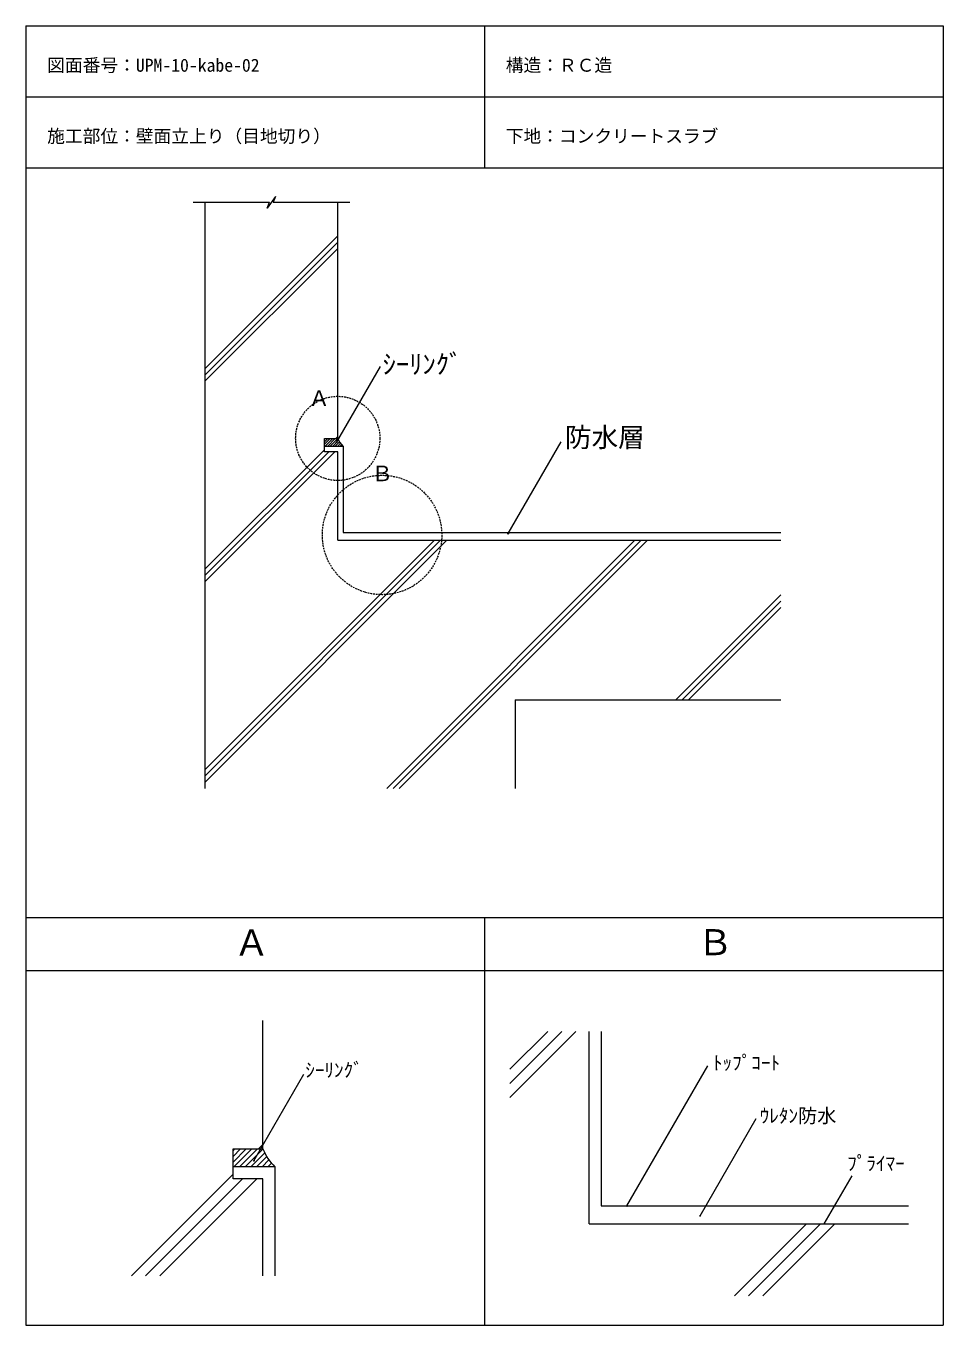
# Model space of a CAD drawing. Units: millimetres, scale not verified. Extents: x -517 to 518, y -673 to 792.
import ezdxf
from ezdxf.enums import TextEntityAlignment as Align

# ---------------------------------------------------------------- set-up
doc = ezdxf.new("R2010")
doc.units = ezdxf.units.MM
doc.header["$PDMODE"] = 32
doc.header["$PDSIZE"] = 0.8
doc.linetypes.add('DASHED2', pattern=[3, 2, -1])
doc.layers.add('0-0', color=7, linetype='Continuous', lineweight=13)
doc.styles.add('ＭＳ ゴシック', font='')
doc.styles.get('ＭＳ ゴシック').set_extended_font_data('MS Gothic')

msp = doc.modelspace()

# ---------------------------------------------------------------- linework, layer by layer
at = {"layer": '0-0'}
for p, q in [((-516.864, 792.357), (-516.864, -673.469)), ((-516.864, 792.357), (517.853, 792.357)), ((0.494, 792.357), (0.494, 632.357)), ((517.853, 792.357), (517.853, -673.469)), ((-516.864, 712.357), (517.853, 712.357)), ((-516.864, 632.357), (517.853, 632.357)), ((-328.133, 593.433), (-242.278, 593.433)), ((-315.075, 593.433), (-315.075, -68.008)), ((-235.486, 599.986), (-237.871, 593.433)), ((-237.871, 593.433), (-151.475, 593.433)), ((-165.075, 326.992), (-165.075, 593.433)), ((-315.075, 405.541), (-165.075, 555.541)), ((-315.075, 398.47), (-165.075, 548.47)), ((-315.075, 391.399), (-165.075, 541.399)), ((-166.38, 322.411), (-116.964, 408.002)), ((-167.349, 326.992), (-165.075, 329.267)), ((27.173, 219.492), (86.931, 322.996)), ((-315.075, 179.267), (-180.075, 314.267)), ((-315.075, 172.196), (-175.278, 311.992)), ((-315.075, 165.125), (-168.207, 311.992)), ((-165.075, 211.992), (-165.075, 311.992)), ((-315.075, -61.149), (-41.933, 211.992)), ((-315.075, -54.078), (-49.004, 211.992)), ((-315.075, -47.007), (-56.075, 211.992)), ((-165.075, 211.992), (334.925, 211.992)), ((-109.801, -68.008), (170.199, 211.992)), ((-102.73, -68.008), (177.27, 211.992)), ((-95.659, -68.008), (184.341, 211.992)), ((216.473, 31.992), (334.925, 150.445)), ((223.544, 31.992), (334.925, 143.374)), ((230.615, 31.992), (334.925, 136.302)), ((34.925, 31.992), (334.925, 31.992)), ((34.925, 31.992), (34.925, -68.008)), ((-516.864, -213.469), (517.853, -213.469)), ((0.494, -213.469), (0.494, -673.469)), ((-516.864, -273.469), (517.853, -273.469)), ((-249.495, -474.73), (-249.495, -329.814)), ((29.143, -416.774), (103.667, -342.251)), ((29.143, -400.864), (87.757, -342.251)), ((29.143, -384.954), (71.847, -342.251)), ((118.564, -559.402), (118.564, -342.251)), ((161.071, -539.152), (252.328, -381.09)), ((-259.657, -488.291), (-203.24, -390.574)), ((243.736, -550.394), (307.149, -440.56)), ((-254.614, -474.73), (-249.495, -469.611)), ((-397.76, -617.875), (-283.245, -503.361)), ((-381.85, -617.875), (-272.454, -508.48)), ((-365.94, -617.875), (-256.544, -508.48)), ((-249.495, -617.875), (-249.495, -508.48)), ((383.799, -559.402), (415.164, -505.076)), ((118.564, -559.402), (478.736, -559.402)), ((282.595, -640.619), (363.813, -559.402)), ((298.505, -640.619), (379.723, -559.402)), ((314.415, -640.619), (395.632, -559.402)), ((-516.864, -673.469), (517.853, -673.469))]:
    msp.add_line(p, q, dxfattribs=at)
at = {"layer": '0-0', "color": 2}
for p, q in [((-180.075, 320.391), (-173.474, 326.992)), ((-180.075, 323.22), (-176.302, 326.992)), ((-180.075, 326.048), (-179.131, 326.992)), ((-179.645, 317.992), (-170.645, 326.992)), ((-176.817, 317.992), (-167.817, 326.992)), ((-173.988, 317.992), (-165.05, 326.931)), ((-171.16, 317.992), (-164.178, 324.975)), ((-168.332, 317.992), (-163.175, 323.149)), ((-165.503, 317.992), (-162.052, 321.444)), ((-162.675, 317.992), (-160.813, 319.854)), ((-159.846, 317.992), (-159.462, 318.376)), ((-283.245, -489.581), (-268.394, -474.73)), ((-283.245, -483.217), (-274.758, -474.73)), ((-283.245, -476.853), (-281.122, -474.73)), ((-282.28, -494.98), (-262.03, -474.73)), ((-275.916, -494.98), (-255.666, -474.73)), ((-269.552, -494.98), (-249.441, -474.868)), ((-263.188, -494.98), (-247.478, -479.269)), ((-256.824, -494.98), (-245.222, -483.377)), ((-250.46, -494.98), (-242.694, -487.213)), ((-244.096, -494.98), (-239.907, -490.79)), ((-237.732, -494.98), (-236.868, -494.115))]:
    msp.add_line(p, q, dxfattribs=at)
at = {"layer": '0-0', "color": 4}
for p, q in [((-159.075, 317.992), (-180.075, 317.992)), ((-235.995, -494.98), (-283.245, -494.98)), ((-235.995, -494.98), (-235.995, -617.875))]:
    msp.add_line(p, q, dxfattribs=at)
at = {"layer": '0-0'}
for points in [[(-235.486, 599.986), (-244.663, 586.879), (-242.278, 593.433)], [(-165.075, 311.992), (-180.075, 311.992), (-180.075, 326.992), (-165.075, 326.992)], [(-249.495, -508.48), (-283.245, -508.48), (-283.245, -474.73), (-249.495, -474.73)]]:
    msp.add_lwpolyline(points, dxfattribs=at)
at = {"layer": '0-0', "color": 4}
for points in [[(-159.075, 317.992), (-159.075, 220.992), (334.925, 220.992)], [(132.064, -342.251), (132.064, -539.152), (478.736, -539.152)]]:
    msp.add_lwpolyline(points, dxfattribs=at)
at = {"layer": '0-0', "color": 1, "linetype": 'DASHED2'}
for centre, radius in [((-165.075, 326.992), 47.507), ((-115.075, 217.992), 67.35)]:
    msp.add_circle(centre, radius, dxfattribs=at)
at = {"layer": '0-0', "color": 2}
for centre, radius in [((-141.255, 336.372), 25.6), ((-195.901, -453.625), 57.599)]:
    msp.add_arc(centre, radius, 201.49359, 225.88654, dxfattribs=at)
at = {"layer": '0-0'}
for p in [(-166.38, 322.411), (27.173, 219.492), (-259.657, -488.291), (161.071, -539.152), (243.736, -550.394), (383.799, -559.402)]:
    msp.add_point(p, dxfattribs=at)

# ---------------------------------------------------------------- texts
at = {"layer": '0-0', "style": 'ＭＳ ゴシック'}
for s, height, p in [('図面番号：UPM-10-kabe-02', 14.66, (-492.864, 736.357)), ('構造：ＲＣ造', 14.66, (24.494, 736.357)), ('施工部位：壁面立上り（目地切り）', 14.66, (-492.864, 656.357)), ('下地：コンクリートスラブ', 14.66, (24.494, 656.357)), ('ｼｰﾘﾝｸﾞ', 21.99, (-114.491, 393.196)), ('Ａ', 17.6, (-198.12, 358.314)), ('防水層', 21.99, (91.245, 310.619)), ('Ｂ', 17.6, (-126.897, 273.347)), ('Ａ', 29.33, (-282.268, -265.32)), ('Ｂ', 29.33, (240.689, -264.973)), ('ｼｰﾘﾝｸﾞ', 15.85, (-201.716, -398.473)), ('ﾄｯﾌﾟｺｰﾄ', 15.85, (258.295, -390.243)), ('ｳﾚﾀﾝ防水', 15.85, (311.01, -449.986)), ('ﾌﾟﾗｲﾏｰ', 15.85, (409.759, -503.716))]:
    msp.add_text(s, height=height, dxfattribs=at).set_placement(p, align=Align.BOTTOM_LEFT)

doc.saveas('drawing.dxf')
